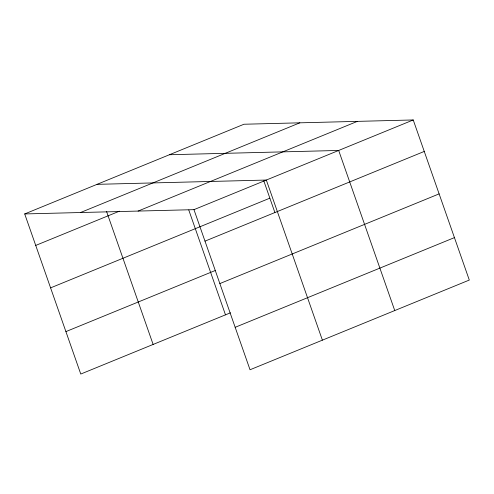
<?xml version="1.0" encoding="UTF-8"?>
<svg xmlns="http://www.w3.org/2000/svg" width="494" height="494" viewBox="0 0 494 494"><rect width="100%" height="100%" fill="white"/><g stroke="black" fill="none" stroke-linecap="round" stroke-linejoin="round"><path stroke-width="0.74" d="M24.7 213.939L243.968 124.241L413.231 119.956L469.3 280.061L250.032 369.759L193.963 209.654L24.7 213.939L80.769 374.044L230.457 312.813M80.559 212.525L299.827 122.827M35.729 245.425L119.437 211.179M138.104 211.068L357.378 121.37M193.963 209.654L413.231 119.956M50.592 287.872L269.86 198.168M204.991 241.14L424.26 151.436M65.906 331.604L215.594 270.366M219.855 283.581L439.123 193.883M235.169 327.312L454.437 237.614M169.417 154.739L338.68 150.454L394.749 310.559M97.059 184.342L266.322 180.051L322.391 340.156M263.815 180.903L274.88 212.506M188.757 209.962L225.486 314.845M106.581 211.531L153.128 344.448"/></g></svg>
